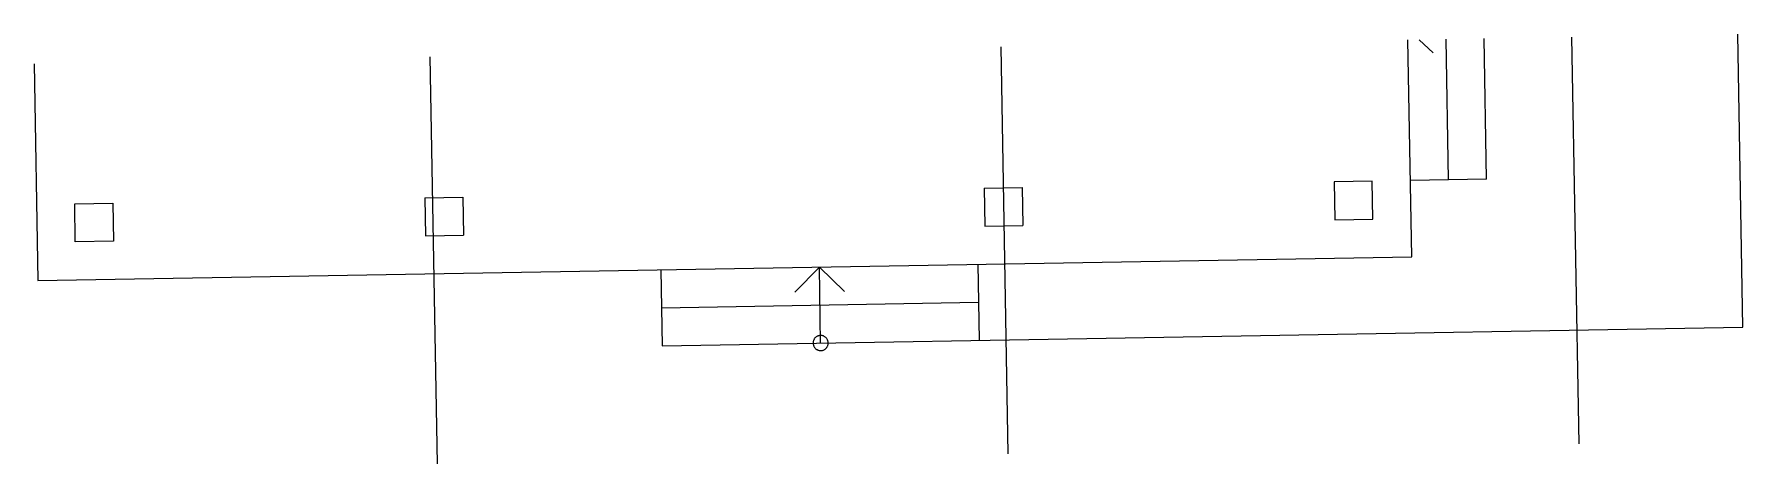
# Model space of a CAD drawing. Extents: x 161 to 1752, y 1664 to 2065.
import ezdxf

# ---------------------------------------------------------------- set-up
doc = ezdxf.new("R2010")
doc.units = 0

msp = doc.modelspace()

# ---------------------------------------------------------------- linework, layer by layer
for p, q in [((1061.3, 2052.8), (1067.9, 1673.7)), ((1443.9, 1857.4), (1440.3, 2059.4)), ((1463.7, 2047.3), (1450.9, 2059.6)), ((1478, 1928.9), (1475.8, 2060)), ((1513.5, 1929.5), (1511.2, 2060.6)), ((1592.7, 2062), (1599.3, 1683)), ((1752.1, 1791.9), (1747.4, 2064.7)), ((161.4, 2037.1), (164.9, 1835.1)), ((529.8, 2043.5), (536.5, 1664.4)), ((1407.2, 1927.7), (1371.8, 1927.1)), ((1371.8, 1927.1), (1372.4, 1891.6)), ((1407.8, 1892.3), (1407.2, 1927.7)), ((1407.2, 1927.7), (1407.2, 1927.7)), ((1513.5, 1929.5), (1442.6, 1928.3)), ((525, 1912.3), (560.5, 1912.9)), ((525, 1912.3), (525.7, 1876.9)), ((560.5, 1912.9), (561.1, 1877.5)), ((1045.8, 1921.4), (1081.3, 1922)), ((1045.8, 1921.4), (1046.4, 1885.9)), ((1081.3, 1922), (1081.9, 1886.6)), ((199.1, 1906.6), (234.5, 1907.2)), ((199.7, 1871.2), (199.1, 1906.6)), ((199.1, 1906.6), (199.1, 1906.6)), ((234.5, 1907.2), (235.2, 1871.8)), ((525.7, 1876.9), (561.1, 1877.5)), ((1046.4, 1885.9), (1081.9, 1886.6)), ((1372.4, 1891.6), (1407.8, 1892.3)), ((235.2, 1871.8), (199.7, 1871.2)), ((164.9, 1835.1), (1443.9, 1857.4)), ((869.6, 1824.3), (892.4, 1847.8)), ((893.6, 1777), (892.4, 1847.8)), ((915.9, 1825.1), (892.4, 1847.8)), ((1040, 1850.4), (1041.2, 1779.5)), ((744.7, 1845.2), (746, 1774.4)), ((745.4, 1809.8), (1040.6, 1815)), ((746, 1774.4), (1752.1, 1791.9)), ((888.3, 1781.7), (888, 1781.3)), ((888.7, 1782), (888.3, 1781.7)), ((889.1, 1782.4), (888.7, 1782)), ((889.5, 1782.7), (889.1, 1782.4)), ((890, 1783), (889.5, 1782.7)), ((890.4, 1783.3), (890, 1783)), ((890.9, 1783.5), (890.4, 1783.3)), ((891.4, 1783.7), (890.9, 1783.5)), ((891.9, 1783.8), (891.4, 1783.7)), ((892.4, 1783.9), (891.9, 1783.8)), ((892.9, 1784), (892.4, 1783.9)), ((893.5, 1784), (892.9, 1784)), ((894, 1784), (893.5, 1784)), ((894.5, 1783.9), (894, 1784)), ((895, 1783.9), (894.5, 1783.9)), ((895.6, 1783.7), (895, 1783.9)), ((896.1, 1783.6), (895.6, 1783.7)), ((896.5, 1783.4), (896.1, 1783.6)), ((897, 1783.1), (896.5, 1783.4)), ((897.5, 1782.9), (897, 1783.1)), ((897.9, 1782.5), (897.5, 1782.9)), ((898.3, 1782.2), (897.9, 1782.5)), ((898.7, 1781.8), (898.3, 1782.2)), ((899, 1781.5), (898.7, 1781.8)), ((886.6, 1777.4), (886.5, 1776.8)), ((886.5, 1776.8), (886.6, 1776.3)), ((886.7, 1778.4), (886.6, 1777.9)), ((886.6, 1777.9), (886.6, 1777.4)), ((886.6, 1776.3), (886.6, 1775.8)), ((886.6, 1775.8), (886.8, 1775.3)), ((886.8, 1778.9), (886.7, 1778.4)), ((887, 1779.4), (886.8, 1778.9)), ((886.8, 1775.3), (886.9, 1774.8)), ((886.9, 1774.8), (887.1, 1774.3)), ((887.2, 1779.9), (887, 1779.4)), ((887.1, 1774.3), (887.3, 1773.8)), ((887.4, 1780.4), (887.2, 1779.9)), ((887.3, 1773.8), (887.6, 1773.3)), ((887.7, 1780.8), (887.4, 1780.4)), ((887.6, 1773.3), (887.8, 1772.9)), ((888, 1781.3), (887.7, 1780.8)), ((887.8, 1772.9), (888.2, 1772.5)), ((888.2, 1772.5), (888.5, 1772.1)), ((888.5, 1772.1), (888.9, 1771.7)), ((888.9, 1771.7), (889.3, 1771.4)), ((889.3, 1771.4), (889.7, 1771.1)), ((889.7, 1771.1), (890.2, 1770.8)), ((890.2, 1770.8), (890.7, 1770.6)), ((890.7, 1770.6), (891.1, 1770.4)), ((891.1, 1770.4), (891.6, 1770.2)), ((891.6, 1770.2), (892.1, 1770.1)), ((892.1, 1770.1), (892.7, 1770)), ((892.7, 1770), (893.2, 1769.9)), ((893.2, 1769.9), (893.7, 1769.9)), ((893.7, 1769.9), (894.2, 1769.9)), ((894.2, 1769.9), (894.8, 1770)), ((894.8, 1770), (895.3, 1770.1)), ((895.3, 1770.1), (895.8, 1770.3)), ((895.8, 1770.3), (896.3, 1770.4)), ((896.3, 1770.4), (896.8, 1770.7)), ((896.8, 1770.7), (897.2, 1770.9)), ((897.2, 1770.9), (897.7, 1771.2)), ((897.7, 1771.2), (898.1, 1771.5)), ((898.1, 1771.5), (898.5, 1771.9)), ((898.5, 1771.9), (898.8, 1772.3)), ((898.8, 1772.3), (899.2, 1772.7)), ((899.4, 1781), (899, 1781.5)), ((899.2, 1772.7), (899.5, 1773.1)), ((899.6, 1780.6), (899.4, 1781)), ((899.5, 1773.1), (899.8, 1773.5)), ((899.9, 1780.1), (899.6, 1780.6)), ((899.8, 1773.5), (900, 1774)), ((900.1, 1779.7), (899.9, 1780.1)), ((900, 1774), (900.2, 1774.5)), ((900.3, 1779.2), (900.1, 1779.7)), ((900.2, 1774.5), (900.4, 1775)), ((900.4, 1778.6), (900.3, 1779.2)), ((900.6, 1778.1), (900.4, 1778.6)), ((900.4, 1775), (900.5, 1775.5)), ((900.5, 1775.5), (900.6, 1776)), ((900.6, 1777.6), (900.6, 1778.1)), ((900.6, 1777.1), (900.6, 1777.6)), ((900.6, 1776.6), (900.6, 1777.1)), ((900.6, 1776), (900.6, 1776.6))]:
    msp.add_line(p, q)

doc.saveas('drawing.dxf')
